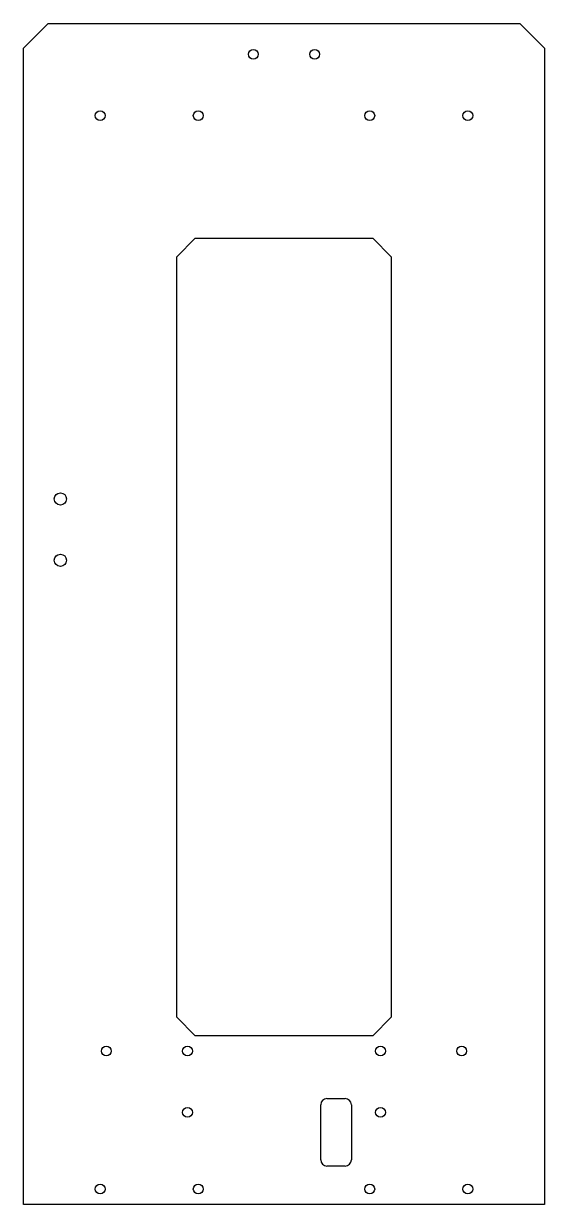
# Model space of a CAD drawing. Extents: x -85 to 85, y 0 to 385.
import ezdxf

# ---------------------------------------------------------------- set-up
doc = ezdxf.new("R2010")
doc.units = 0
doc.layers.get('0').update_dxf_attribs({"linetype": 'continuous'})

# ---------------------------------------------------------------- blocks, each defined once
blk = doc.blocks.new('POCKET005001')
at = {"color": 0}
for p, q in [((-85, 377), (-77, 385)), ((-77, 385), (77, 385)), ((85, 377), (77, 385)), ((-85, 0), (-85, 377)), ((85, 377), (85, 0)), ((-29, 315), (-35, 309)), ((-29, 315), (29, 315)), ((29, 315), (35, 309)), ((-35, 61), (-35, 309)), ((35, 309), (35, 61)), ((-29, 55), (-35, 61)), ((35, 61), (29, 55)), ((29, 55), (-29, 55)), ((12, 14.5), (12, 32.5)), ((14, 34.5), (20, 34.5)), ((22, 32.5), (22, 14.5)), ((20, 12.5), (14, 12.5)), ((85, 0), (-85, 0))]:
    blk.add_line(p, q, dxfattribs=at)
for centre, radius in [((-10, 375), 1.6), ((10, 375), 1.6), ((-60, 355), 1.6), ((-28, 355), 1.6), ((28, 355), 1.6), ((60, 355), 1.6), ((-73, 230), 2), ((-73, 210), 2), ((-58, 50), 1.6), ((-31.5, 50), 1.6), ((31.5, 50), 1.6), ((58, 50), 1.6), ((-31.5, 30), 1.6), ((31.5, 30), 1.6), ((-60, 5), 1.6), ((-28, 5), 1.6), ((28, 5), 1.6), ((60, 5), 1.6)]:
    blk.add_circle(centre, radius, dxfattribs=at)
for centre, start, end in [((14, 32.5), 90, -180), ((20, 32.5), 0, 90), ((14, 14.5), -180, -90), ((20, 14.5), -90, 0)]:
    blk.add_arc(centre, 2, start, end, dxfattribs=at)

msp = doc.modelspace()

# ---------------------------------------------------------------- block references
msp.add_blockref('POCKET005001', (0, 0))

doc.saveas('drawing.dxf')
